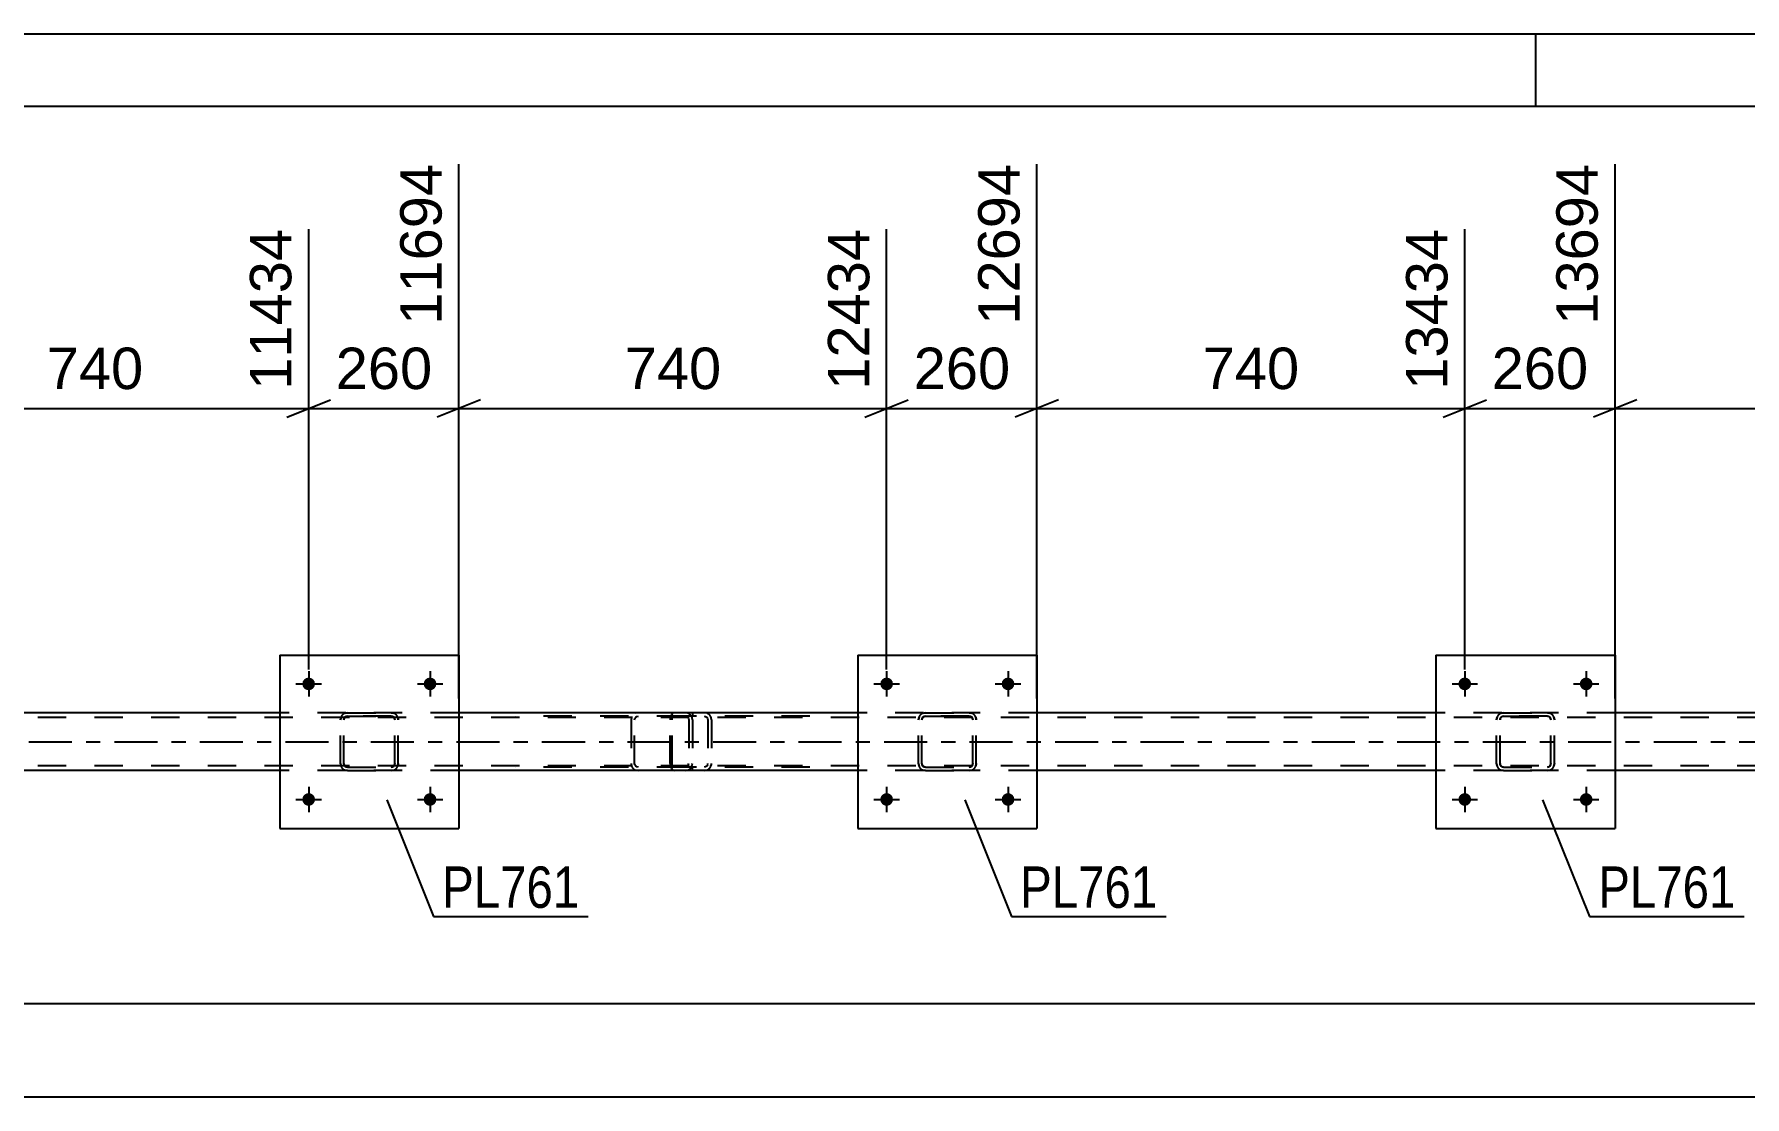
# Model space of a CAD drawing. Header units: millimetres. Extents: x 0 to 841, y 0 to 594.
# Drawn here: x 527.1 to 645.5, y 520.5 to 594 of the extents above; entities that cross this region are included whole.
import ezdxf

# ---------------------------------------------------------------- set-up
doc = ezdxf.new("R2010")
doc.units = ezdxf.units.MM
doc.linetypes.add('DXK_LINE_DOT2', pattern=[3.9198, 1.9599, -1.9599])
doc.linetypes.add('DXK_LINE_DOT3', pattern=[5.9187, 2.979, -0.9799, 0.9799, -0.9799])
doc.styles.add('Arial', font='ARIAL.TTF', dxfattribs={"height": 0.2})
doc.styles.add('Arial Narrow', font='ARIALN.TTF', dxfattribs={"height": 0.2})

# ---------------------------------------------------------------- blocks, each defined once
blk = doc.blocks.new('Unknown-317662454-1113')
at = {"color": 5, "linetype": 'Continuous'}
for p, q in [((841, 594), (0, 594)), ((631, 589), (631, 594)), ((836, 589), (5, 589))]:
    blk.add_line(p, q, dxfattribs=at)
blk = doc.blocks.new('Bolt-317662454-1844 - 1694')
at = {"linetype": 'Continuous'}
for points in [[(586.52, 549.03, -1), (585.64, 549.03, -1)], [(594.92, 549.03, -1), (594.04, 549.03, -1)]]:
    blk.add_hatch(color=1, dxfattribs=at).paths.add_polyline_path(points)
at = {"color": 1, "linetype": 'Continuous'}
for p, q in [((586.08, 549.91), (586.08, 548.15)), ((594.48, 549.91), (594.48, 548.15)), ((585.2, 549.03), (586.96, 549.03)), ((593.6, 549.03), (595.36, 549.03))]:
    blk.add_line(p, q, dxfattribs=at)
blk = doc.blocks.new('Part-317662454-1796 - 1694')
at = {"color": 7, "linetype": 'DXK_LINE_DOT2'}
for p, q in [((571.26, 547), (571.18, 546.89)), ((571.37, 547.03), (571.26, 547)), ((580.77, 547.03), (571.37, 547.03)), ((572.64, 547.03), (572.64, 546.79)), ((573.65, 547), (573.46, 547.03)), ((571.12, 546.74), (571.1, 546.55)), ((571.1, 543.51), (571.1, 546.55)), ((571.18, 546.89), (571.12, 546.74)), ((571.23, 546.55), (571.24, 546.64)), ((571.23, 543.51), (571.23, 546.55)), ((571.24, 546.64), (571.27, 546.72)), ((571.27, 546.72), (571.31, 546.77)), ((571.31, 546.77), (571.37, 546.79)), ((580.77, 546.79), (571.37, 546.79)), ((573.46, 546.79), (573.55, 546.77)), ((573.55, 546.77), (573.64, 546.72)), ((573.64, 546.72), (573.69, 546.64)), ((573.69, 546.64), (573.71, 546.55)), ((573.71, 546.55), (573.71, 543.51)), ((573.93, 546.71), (573.92, 546.74)), ((573.96, 546.55), (573.93, 546.71)), ((573.96, 546.55), (573.96, 543.51)), ((571.1, 543.51), (571.12, 543.33)), ((571.24, 543.42), (571.23, 543.51)), ((571.27, 543.34), (571.24, 543.42)), ((573.69, 543.42), (573.64, 543.34)), ((573.69, 543.42), (573.7, 543.45)), ((573.7, 543.45), (573.71, 543.51)), ((573.92, 543.33), (573.95, 543.45)), ((573.95, 543.45), (573.96, 543.51)), ((571.12, 543.33), (571.18, 543.17)), ((571.18, 543.17), (571.26, 543.07)), ((571.26, 543.07), (571.37, 543.03)), ((571.31, 543.29), (571.27, 543.34)), ((571.37, 543.27), (571.31, 543.29)), ((580.77, 543.27), (571.37, 543.27)), ((580.77, 543.03), (571.37, 543.03)), ((572.64, 543.03), (572.64, 543.27)), ((573.55, 543.29), (573.46, 543.27)), ((573.46, 543.03), (573.65, 543.07)), ((573.64, 543.34), (573.55, 543.29))]:
    blk.add_line(p, q, dxfattribs=at)
for centre, start, end in [((573.47, 546.54), 23.8494, 68.8059), ((573.47, 543.53), 291.1941, 336.1506)]:
    blk.add_arc(centre, 0.492, start, end, dxfattribs=at)
blk = doc.blocks.new('Bolt-317662454-1733 - 1694')
at = {"linetype": 'Continuous'}
for points in [[(546.52, 541.03, -1), (545.64, 541.03, -1)], [(554.92, 541.03, -1), (554.04, 541.03, -1)]]:
    blk.add_hatch(color=1, dxfattribs=at).paths.add_polyline_path(points)
at = {"color": 1, "linetype": 'Continuous'}
for p, q in [((545.2, 541.03), (546.96, 541.03)), ((546.08, 541.91), (546.08, 540.15)), ((553.6, 541.03), (555.36, 541.03)), ((554.48, 541.91), (554.48, 540.15))]:
    blk.add_line(p, q, dxfattribs=at)
blk = doc.blocks.new('Bolt-317662454-1734 - 1694')
at = {"linetype": 'Continuous'}
for points in [[(546.52, 549.03, -1), (545.64, 549.03, -1)], [(554.92, 549.03, -1), (554.04, 549.03, -1)]]:
    blk.add_hatch(color=1, dxfattribs=at).paths.add_polyline_path(points)
at = {"color": 1, "linetype": 'Continuous'}
for p, q in [((546.08, 549.91), (546.08, 548.15)), ((554.48, 549.91), (554.48, 548.15)), ((545.2, 549.03), (546.96, 549.03)), ((553.6, 549.03), (555.36, 549.03))]:
    blk.add_line(p, q, dxfattribs=at)
blk = doc.blocks.new('Bolt-317662454-1735 - 1694')
at = {"linetype": 'Continuous'}
for points in [[(586.52, 541.03, -1), (585.64, 541.03, -1)], [(594.92, 541.03, -1), (594.04, 541.03, -1)]]:
    blk.add_hatch(color=1, dxfattribs=at).paths.add_polyline_path(points)
at = {"color": 1, "linetype": 'Continuous'}
for p, q in [((585.2, 541.03), (586.96, 541.03)), ((586.08, 541.91), (586.08, 540.15)), ((593.6, 541.03), (595.36, 541.03)), ((594.48, 541.91), (594.48, 540.15))]:
    blk.add_line(p, q, dxfattribs=at)
blk = doc.blocks.new('Part-317662454-1760 - 1694')
at = {"color": 7, "linetype": 'DXK_LINE_DOT2'}
for p, q in [((628.58, 547), (628.77, 547.03)), ((628.77, 547.03), (628.58, 546.99)), ((628.77, 547.03), (631.81, 547.03)), ((628.77, 547.03), (628.77, 547.03)), ((628.77, 547.03), (631.81, 547.03)), ((631.81, 547.03), (631.81, 547.03)), ((631.81, 547.03), (631.99, 547)), ((631.99, 546.99), (631.81, 547.03)), ((628.29, 546.55), (628.32, 546.74)), ((628.32, 546.73), (628.29, 546.55)), ((628.29, 543.51), (628.29, 546.55)), ((628.53, 546.55), (628.54, 546.64)), ((628.54, 546.64), (628.53, 546.55)), ((628.53, 543.51), (628.53, 546.55)), ((628.54, 546.64), (628.6, 546.72)), ((628.6, 546.72), (628.54, 546.64)), ((628.6, 546.72), (628.67, 546.77)), ((628.67, 546.77), (628.6, 546.72)), ((628.67, 546.77), (628.77, 546.79)), ((628.77, 546.79), (628.67, 546.77)), ((628.77, 546.79), (631.81, 546.79)), ((628.77, 546.79), (628.77, 546.79)), ((631.81, 546.79), (628.77, 546.79)), ((631.81, 546.79), (631.81, 546.79)), ((631.81, 546.79), (631.9, 546.77)), ((631.9, 546.77), (631.81, 546.79)), ((631.9, 546.77), (631.97, 546.72)), ((631.97, 546.72), (631.9, 546.77)), ((631.97, 546.72), (632.03, 546.64)), ((632.03, 546.64), (631.97, 546.72)), ((632.03, 546.64), (632.05, 546.55)), ((632.05, 546.55), (632.03, 546.64)), ((632.05, 543.51), (632.05, 546.55)), ((632.25, 546.74), (632.29, 546.55)), ((632.29, 546.55), (632.25, 546.73)), ((632.29, 543.51), (632.29, 546.55)), ((628.32, 543.33), (628.29, 543.51)), ((628.29, 543.51), (628.32, 543.33)), ((628.54, 543.42), (628.53, 543.51)), ((628.53, 543.51), (628.54, 543.42)), ((628.6, 543.34), (628.54, 543.42)), ((628.54, 543.42), (628.6, 543.34)), ((632.03, 543.42), (631.97, 543.34)), ((631.97, 543.34), (632.03, 543.42)), ((632.05, 543.51), (632.03, 543.42)), ((632.03, 543.42), (632.05, 543.51)), ((632.29, 543.51), (632.25, 543.33)), ((632.25, 543.33), (632.29, 543.51)), ((628.77, 543.03), (628.58, 543.07)), ((628.58, 543.07), (628.77, 543.03)), ((628.67, 543.29), (628.6, 543.34)), ((628.6, 543.34), (628.67, 543.29)), ((628.77, 543.27), (628.67, 543.29)), ((628.67, 543.29), (628.77, 543.27)), ((628.77, 543.27), (631.81, 543.27)), ((628.77, 543.27), (628.77, 543.27)), ((628.77, 543.27), (631.81, 543.27)), ((628.77, 543.03), (631.81, 543.03)), ((628.77, 543.03), (628.77, 543.03)), ((628.77, 543.03), (631.81, 543.03)), ((631.9, 543.29), (631.81, 543.27)), ((631.81, 543.27), (631.9, 543.29)), ((631.81, 543.27), (631.81, 543.27)), ((631.99, 543.07), (631.81, 543.03)), ((631.81, 543.03), (631.99, 543.07)), ((631.81, 543.03), (631.81, 543.03)), ((631.97, 543.34), (631.9, 543.29)), ((631.9, 543.29), (631.97, 543.34))]:
    blk.add_line(p, q, dxfattribs=at)
at = {"color": 7, "linetype": 'DXK_LINE_DOT3'}
blk.add_line((630.29, 545.03), (630.29, 545.03), dxfattribs=at)
at = {"color": 7, "linetype": 'DXK_LINE_DOT2'}
for centre, start, end in [((628.77, 546.55), 112.5, 157.5), ((628.77, 546.55), 112.5, 157.5), ((631.81, 546.55), 22.5, 67.5), ((631.81, 546.55), 22.5, 67.5), ((628.77, 543.51), 202.5, 247.5), ((628.77, 543.51), 202.5, 247.5), ((631.81, 543.51), 292.5, 337.5), ((631.81, 543.51), 292.5, 337.5)]:
    blk.add_arc(centre, 0.48, start, end, dxfattribs=at)
blk = doc.blocks.new('Bolt-317662454-1781 - 1694')
at = {"linetype": 'Continuous'}
for points in [[(626.53, 541.03, -1), (625.65, 541.03, -1)], [(634.93, 541.03, -1), (634.05, 541.03, -1)]]:
    blk.add_hatch(color=1, dxfattribs=at).paths.add_polyline_path(points)
at = {"color": 1, "linetype": 'Continuous'}
for p, q in [((625.21, 541.03), (626.97, 541.03)), ((626.09, 541.91), (626.09, 540.15)), ((633.61, 541.03), (635.37, 541.03)), ((634.49, 541.91), (634.49, 540.15))]:
    blk.add_line(p, q, dxfattribs=at)
blk = doc.blocks.new('Bolt-317662454-1782 - 1694')
at = {"linetype": 'Continuous'}
for points in [[(626.53, 549.03, -1), (625.65, 549.03, -1)], [(634.93, 549.03, -1), (634.05, 549.03, -1)]]:
    blk.add_hatch(color=1, dxfattribs=at).paths.add_polyline_path(points)
at = {"color": 1, "linetype": 'Continuous'}
for p, q in [((626.09, 549.91), (626.09, 548.15)), ((634.49, 549.91), (634.49, 548.15)), ((625.21, 549.03), (626.97, 549.03)), ((633.61, 549.03), (635.37, 549.03))]:
    blk.add_line(p, q, dxfattribs=at)
blk = doc.blocks.new('Part-317662454-1823 - 1694')
at = {"color": 2, "linetype": 'Continuous'}
for p, q in [((544.08, 547.03), (516.49, 547.03)), ((584.08, 547.03), (556.48, 547.03)), ((624.09, 547.03), (596.48, 547.03)), ((664.08, 547.03), (636.49, 547.03)), ((544.08, 543.03), (516.49, 543.03)), ((584.08, 543.03), (556.48, 543.03)), ((624.09, 543.03), (596.48, 543.03)), ((664.08, 543.03), (636.49, 543.03))]:
    blk.add_line(p, q, dxfattribs=at)
at = {"color": 7, "linetype": 'DXK_LINE_DOT2'}
for p, q in [((556.48, 547.03), (544.08, 547.03)), ((596.48, 547.03), (584.08, 547.03)), ((636.49, 547.03), (624.09, 547.03)), ((764.49, 546.71), (88.73, 546.71)), ((764.49, 543.35), (88.73, 543.35)), ((556.48, 543.03), (544.08, 543.03)), ((596.48, 543.03), (584.08, 543.03)), ((636.49, 543.03), (624.09, 543.03))]:
    blk.add_line(p, q, dxfattribs=at)
at = {"color": 7, "linetype": 'DXK_LINE_DOT3'}
blk.add_line((88.73, 545.03), (764.49, 545.03), dxfattribs=at)
blk = doc.blocks.new('Part-317662454-1831 - 1694')
at = {"color": 2, "linetype": 'Continuous'}
for p, q in [((584.08, 551.03), (584.08, 539.03)), ((584.08, 551.03), (596.48, 551.03)), ((596.48, 551.03), (596.48, 539.03)), ((584.08, 539.03), (596.48, 539.03))]:
    blk.add_line(p, q, dxfattribs=at)
blk = doc.blocks.new('Part-317662454-1832 - 1694')
at = {"color": 7, "linetype": 'DXK_LINE_DOT2'}
for p, q in [((588.58, 547), (588.76, 547.03)), ((588.76, 547.03), (588.58, 546.99)), ((588.76, 547.03), (591.8, 547.03)), ((588.76, 547.03), (588.76, 547.03)), ((588.76, 547.03), (591.8, 547.03)), ((591.8, 547.03), (591.8, 547.03)), ((591.8, 547.03), (591.99, 547)), ((591.99, 546.99), (591.8, 547.03)), ((588.28, 546.55), (588.32, 546.74)), ((588.32, 546.73), (588.28, 546.55)), ((588.28, 543.51), (588.28, 546.55)), ((588.52, 546.55), (588.54, 546.64)), ((588.54, 546.64), (588.52, 546.55)), ((588.52, 543.51), (588.52, 546.55)), ((588.54, 546.64), (588.59, 546.72)), ((588.59, 546.72), (588.54, 546.64)), ((588.59, 546.72), (588.67, 546.77)), ((588.67, 546.77), (588.59, 546.72)), ((588.67, 546.77), (588.76, 546.79)), ((588.76, 546.79), (588.67, 546.77)), ((588.76, 546.79), (591.8, 546.79)), ((588.76, 546.79), (588.76, 546.79)), ((591.8, 546.79), (588.76, 546.79)), ((591.8, 546.79), (591.8, 546.79)), ((591.8, 546.79), (591.89, 546.77)), ((591.89, 546.77), (591.8, 546.79)), ((591.89, 546.77), (591.97, 546.72)), ((591.97, 546.72), (591.89, 546.77)), ((591.97, 546.72), (592.02, 546.64)), ((592.02, 546.64), (591.97, 546.72)), ((592.02, 546.64), (592.04, 546.55)), ((592.04, 546.55), (592.02, 546.64)), ((592.04, 543.51), (592.04, 546.55)), ((592.25, 546.74), (592.28, 546.55)), ((592.28, 546.55), (592.25, 546.73)), ((592.28, 543.51), (592.28, 546.55)), ((588.32, 543.33), (588.28, 543.51)), ((588.28, 543.51), (588.32, 543.33)), ((588.54, 543.42), (588.52, 543.51)), ((588.52, 543.51), (588.54, 543.42)), ((588.59, 543.34), (588.54, 543.42)), ((588.54, 543.42), (588.59, 543.34)), ((592.02, 543.42), (591.97, 543.34)), ((591.97, 543.34), (592.02, 543.42)), ((592.04, 543.51), (592.02, 543.42)), ((592.02, 543.42), (592.04, 543.51)), ((592.28, 543.51), (592.25, 543.33)), ((592.25, 543.33), (592.28, 543.51)), ((588.76, 543.03), (588.58, 543.07)), ((588.58, 543.07), (588.76, 543.03)), ((588.67, 543.29), (588.59, 543.34)), ((588.59, 543.34), (588.67, 543.29)), ((588.76, 543.27), (588.67, 543.29)), ((588.67, 543.29), (588.76, 543.27)), ((588.76, 543.27), (591.8, 543.27)), ((588.76, 543.27), (588.76, 543.27)), ((588.76, 543.27), (591.8, 543.27)), ((588.76, 543.03), (591.8, 543.03)), ((588.76, 543.03), (588.76, 543.03)), ((588.76, 543.03), (591.8, 543.03)), ((591.89, 543.29), (591.8, 543.27)), ((591.8, 543.27), (591.89, 543.29)), ((591.8, 543.27), (591.8, 543.27)), ((591.99, 543.07), (591.8, 543.03)), ((591.8, 543.03), (591.99, 543.07)), ((591.8, 543.03), (591.8, 543.03)), ((591.97, 543.34), (591.89, 543.29)), ((591.89, 543.29), (591.97, 543.34))]:
    blk.add_line(p, q, dxfattribs=at)
at = {"color": 7, "linetype": 'DXK_LINE_DOT3'}
blk.add_line((590.28, 545.03), (590.28, 545.03), dxfattribs=at)
at = {"color": 7, "linetype": 'DXK_LINE_DOT2'}
for centre, start, end in [((588.76, 546.55), 112.5, 157.5), ((588.76, 546.55), 112.5, 157.5), ((591.8, 546.55), 22.5, 67.5), ((591.8, 546.55), 22.5, 67.5), ((588.76, 543.51), 202.5, 247.5), ((588.76, 543.51), 202.5, 247.5), ((591.8, 543.51), 292.5, 337.5), ((591.8, 543.51), 292.5, 337.5)]:
    blk.add_arc(centre, 0.48, start, end, dxfattribs=at)
blk = doc.blocks.new('Part-317662454-1837 - 1694')
at = {"color": 2, "linetype": 'Continuous'}
for p, q in [((544.08, 551.03), (544.08, 539.03)), ((544.08, 551.03), (556.48, 551.03)), ((556.48, 551.03), (556.48, 539.03)), ((544.08, 539.03), (556.48, 539.03))]:
    blk.add_line(p, q, dxfattribs=at)
blk = doc.blocks.new('Part-317662454-1838 - 1694')
at = {"color": 7, "linetype": 'DXK_LINE_DOT2'}
for p, q in [((548.58, 547), (548.76, 547.03)), ((548.76, 547.03), (548.58, 546.99)), ((548.76, 547.03), (551.8, 547.03)), ((548.76, 547.03), (548.76, 547.03)), ((548.76, 547.03), (551.8, 547.03)), ((551.8, 547.03), (551.8, 547.03)), ((551.8, 547.03), (551.99, 547)), ((551.99, 546.99), (551.8, 547.03)), ((548.28, 546.55), (548.32, 546.74)), ((548.32, 546.73), (548.28, 546.55)), ((548.28, 543.51), (548.28, 546.55)), ((548.52, 546.55), (548.54, 546.64)), ((548.54, 546.64), (548.52, 546.55)), ((548.52, 543.51), (548.52, 546.55)), ((548.54, 546.64), (548.59, 546.72)), ((548.59, 546.72), (548.54, 546.64)), ((548.59, 546.72), (548.67, 546.77)), ((548.67, 546.77), (548.59, 546.72)), ((548.67, 546.77), (548.76, 546.79)), ((548.76, 546.79), (548.67, 546.77)), ((548.76, 546.79), (551.8, 546.79)), ((548.76, 546.79), (548.76, 546.79)), ((551.8, 546.79), (548.76, 546.79)), ((551.8, 546.79), (551.8, 546.79)), ((551.8, 546.79), (551.89, 546.77)), ((551.89, 546.77), (551.8, 546.79)), ((551.89, 546.77), (551.97, 546.72)), ((551.97, 546.72), (551.89, 546.77)), ((551.97, 546.72), (552.02, 546.64)), ((552.02, 546.64), (551.97, 546.72)), ((552.02, 546.64), (552.04, 546.55)), ((552.04, 546.55), (552.02, 546.64)), ((552.04, 543.51), (552.04, 546.55)), ((552.25, 546.74), (552.28, 546.55)), ((552.28, 546.55), (552.25, 546.73)), ((552.28, 543.51), (552.28, 546.55)), ((548.32, 543.33), (548.28, 543.51)), ((548.28, 543.51), (548.32, 543.33)), ((548.54, 543.42), (548.52, 543.51)), ((548.52, 543.51), (548.54, 543.42)), ((548.59, 543.34), (548.54, 543.42)), ((548.54, 543.42), (548.59, 543.34)), ((552.02, 543.42), (551.97, 543.34)), ((551.97, 543.34), (552.02, 543.42)), ((552.04, 543.51), (552.02, 543.42)), ((552.02, 543.42), (552.04, 543.51)), ((552.28, 543.51), (552.25, 543.33)), ((552.25, 543.33), (552.28, 543.51)), ((548.76, 543.03), (548.58, 543.07)), ((548.58, 543.07), (548.76, 543.03)), ((548.67, 543.29), (548.59, 543.34)), ((548.59, 543.34), (548.67, 543.29)), ((548.76, 543.27), (548.67, 543.29)), ((548.67, 543.29), (548.76, 543.27)), ((548.76, 543.27), (551.8, 543.27)), ((548.76, 543.27), (548.76, 543.27)), ((548.76, 543.27), (551.8, 543.27)), ((548.76, 543.03), (551.8, 543.03)), ((548.76, 543.03), (548.76, 543.03)), ((548.76, 543.03), (551.8, 543.03)), ((551.89, 543.29), (551.8, 543.27)), ((551.8, 543.27), (551.89, 543.29)), ((551.8, 543.27), (551.8, 543.27)), ((551.99, 543.07), (551.8, 543.03)), ((551.8, 543.03), (551.99, 543.07)), ((551.8, 543.03), (551.8, 543.03)), ((551.97, 543.34), (551.89, 543.29)), ((551.89, 543.29), (551.97, 543.34))]:
    blk.add_line(p, q, dxfattribs=at)
at = {"color": 7, "linetype": 'DXK_LINE_DOT3'}
blk.add_line((550.28, 545.03), (550.28, 545.03), dxfattribs=at)
at = {"color": 7, "linetype": 'DXK_LINE_DOT2'}
for centre, start, end in [((548.76, 546.55), 112.5, 157.5), ((548.76, 546.55), 112.5, 157.5), ((551.8, 546.55), 22.5, 67.5), ((551.8, 546.55), 22.5, 67.5), ((548.76, 543.51), 202.5, 247.5), ((548.76, 543.51), 202.5, 247.5), ((551.8, 543.51), 292.5, 337.5), ((551.8, 543.51), 292.5, 337.5)]:
    blk.add_arc(centre, 0.48, start, end, dxfattribs=at)
blk = doc.blocks.new('Part-317662454-1885 - 1694')
at = {"color": 2, "linetype": 'Continuous'}
for p, q in [((624.09, 551.03), (624.09, 539.03)), ((624.09, 551.03), (636.49, 551.03)), ((636.49, 551.03), (636.49, 539.03)), ((624.09, 539.03), (636.49, 539.03))]:
    blk.add_line(p, q, dxfattribs=at)
blk = doc.blocks.new('Part-317662454-1941 - 1694')
at = {"color": 7, "linetype": 'DXK_LINE_DOT2'}
for p, q in [((572.13, 547.03), (560.36, 547.03)), ((568.9, 547.03), (568.7, 547)), ((572.33, 547), (572.13, 547.03)), ((572.13, 546.79), (560.36, 546.79)), ((568.42, 546.71), (568.39, 546.55)), ((568.39, 546.55), (568.39, 543.51)), ((568.42, 546.74), (568.42, 546.71)), ((568.64, 546.55), (568.66, 546.64)), ((568.64, 543.51), (568.64, 546.55)), ((568.66, 546.64), (568.72, 546.72)), ((568.72, 546.72), (568.8, 546.77)), ((568.8, 546.77), (568.9, 546.79)), ((572.13, 546.79), (572.23, 546.77)), ((572.23, 546.77), (572.31, 546.72)), ((572.31, 546.72), (572.37, 546.64)), ((572.37, 546.64), (572.39, 546.55)), ((572.39, 546.55), (572.39, 543.51)), ((572.61, 546.71), (572.6, 546.74)), ((572.64, 546.55), (572.61, 546.71)), ((572.64, 546.55), (572.64, 543.51)), ((568.39, 543.51), (568.4, 543.45)), ((568.4, 543.45), (568.42, 543.33)), ((568.66, 543.45), (568.64, 543.51)), ((568.66, 543.42), (568.66, 543.45)), ((568.72, 543.34), (568.66, 543.42)), ((572.37, 543.42), (572.31, 543.34)), ((572.37, 543.45), (572.39, 543.51)), ((572.37, 543.42), (572.37, 543.45)), ((572.6, 543.33), (572.63, 543.45)), ((572.63, 543.45), (572.64, 543.51)), ((572.13, 543.27), (560.36, 543.27)), ((572.13, 543.03), (560.36, 543.03)), ((568.7, 543.07), (568.9, 543.03)), ((568.8, 543.29), (568.72, 543.34)), ((568.9, 543.27), (568.8, 543.29)), ((572.23, 543.29), (572.13, 543.27)), ((572.13, 543.03), (572.33, 543.07)), ((572.31, 543.34), (572.23, 543.29))]:
    blk.add_line(p, q, dxfattribs=at)
for centre, start, end in [((572.15, 546.53), 24.32, 69.2417), ((568.88, 543.53), 204.32, 249.2417), ((572.15, 543.53), 290.7583, 335.68)]:
    blk.add_arc(centre, 0.496, start, end, dxfattribs=at)
blk = doc.blocks.new('StraightDimension-317662454-2032 - 1694')
at = {"color": 7, "linetype": 'Continuous'}
blk.add_line((88.09, 520.45), (798.98, 520.45), dxfattribs=at)
blk = doc.blocks.new('StraightDimension-317662454-12606 - 1694')
at = {"color": 7, "linetype": 'Continuous'}
for p, q in [((636.49, 548.03), (636.49, 585)), ((666.08, 550.03), (666.08, 580.5)), ((637.99, 568.69), (634.99, 567.49)), ((664.58, 567.49), (667.58, 568.69)), ((636.49, 568.09), (666.08, 568.09))]:
    blk.add_line(p, q, dxfattribs=at)
at = {"color": 0}
blk.add_wipeout([(655.22, 568.84), (655.22, 573.04), (647.35, 573.04), (647.35, 568.84)], dxfattribs=at)
at = {"color": 3, "style": 'Arial'}
blk.add_text('740', height=2.865, dxfattribs=at).set_placement((647.95, 569.44))
at = {"color": 0, "linetype": 'Continuous'}
blk.add_wipeout([(665.48, 581.1), (661.28, 581.1), (661.28, 568.79), (665.48, 568.79)], dxfattribs=at)
at = {"color": 3, "linetype": 'Continuous', "style": 'Arial'}
blk.add_text('14434', height=2.865, rotation=90.0002, dxfattribs=at).set_placement((664.88, 569.39))
blk = doc.blocks.new('StraightDimension-317662454-12607 - 1694')
at = {"color": 7, "linetype": 'Continuous'}
for p, q in [((636.49, 548.03), (636.49, 585)), ((626.09, 550.03), (626.09, 580.5)), ((624.59, 567.49), (627.59, 568.69)), ((637.99, 568.69), (634.99, 567.49)), ((626.09, 568.09), (636.49, 568.09))]:
    blk.add_line(p, q, dxfattribs=at)
at = {"color": 0}
blk.add_wipeout([(635.22, 568.84), (635.22, 573.04), (627.35, 573.04), (627.35, 568.84)], dxfattribs=at)
at = {"color": 3, "style": 'Arial'}
blk.add_text('260', height=2.865, dxfattribs=at).set_placement((627.95, 569.44))
at = {"color": 0, "linetype": 'Continuous'}
blk.add_wipeout([(635.89, 585.6), (631.69, 585.6), (631.69, 573.29), (635.89, 573.29)], dxfattribs=at)
at = {"color": 3, "linetype": 'Continuous', "style": 'Arial'}
blk.add_text('13694', height=2.865, rotation=90.0002, dxfattribs=at).set_placement((635.29, 573.89))
blk = doc.blocks.new('StraightDimension-317662454-12608 - 1694')
at = {"color": 7, "linetype": 'Continuous'}
for p, q in [((596.48, 548.03), (596.48, 585)), ((626.09, 550.03), (626.09, 580.5)), ((597.98, 568.69), (594.98, 567.49)), ((624.59, 567.49), (627.59, 568.69)), ((596.48, 568.09), (626.09, 568.09))]:
    blk.add_line(p, q, dxfattribs=at)
at = {"color": 0}
blk.add_wipeout([(615.22, 568.84), (615.22, 573.04), (607.35, 573.04), (607.35, 568.84)], dxfattribs=at)
at = {"color": 3, "style": 'Arial'}
blk.add_text('740', height=2.865, dxfattribs=at).set_placement((607.95, 569.44))
at = {"color": 0, "linetype": 'Continuous'}
blk.add_wipeout([(625.49, 581.1), (621.29, 581.1), (621.29, 568.79), (625.49, 568.79)], dxfattribs=at)
at = {"color": 3, "linetype": 'Continuous', "style": 'Arial'}
blk.add_text('13434', height=2.865, rotation=90.0002, dxfattribs=at).set_placement((624.89, 569.39))
blk = doc.blocks.new('StraightDimension-317662454-12609 - 1694')
at = {"color": 7, "linetype": 'Continuous'}
for p, q in [((596.48, 548.03), (596.48, 585)), ((586.08, 550.03), (586.08, 580.5)), ((584.58, 567.49), (587.58, 568.69)), ((597.98, 568.69), (594.98, 567.49)), ((586.08, 568.09), (596.48, 568.09))]:
    blk.add_line(p, q, dxfattribs=at)
at = {"color": 0}
blk.add_wipeout([(595.22, 568.84), (595.22, 573.04), (587.35, 573.04), (587.35, 568.84)], dxfattribs=at)
at = {"color": 3, "style": 'Arial'}
blk.add_text('260', height=2.865, dxfattribs=at).set_placement((587.95, 569.44))
at = {"color": 0, "linetype": 'Continuous'}
blk.add_wipeout([(595.88, 585.6), (591.68, 585.6), (591.68, 573.29), (595.88, 573.29)], dxfattribs=at)
at = {"color": 3, "linetype": 'Continuous', "style": 'Arial'}
blk.add_text('12694', height=2.865, rotation=90.0002, dxfattribs=at).set_placement((595.28, 573.89))
blk = doc.blocks.new('StraightDimension-317662454-12610 - 1694')
at = {"color": 7, "linetype": 'Continuous'}
for p, q in [((556.48, 548.03), (556.48, 585)), ((586.08, 550.03), (586.08, 580.5)), ((557.98, 568.69), (554.98, 567.49)), ((584.58, 567.49), (587.58, 568.69)), ((556.48, 568.09), (586.08, 568.09))]:
    blk.add_line(p, q, dxfattribs=at)
at = {"color": 0}
blk.add_wipeout([(575.22, 568.84), (575.22, 573.04), (567.35, 573.04), (567.35, 568.84)], dxfattribs=at)
at = {"color": 3, "style": 'Arial'}
blk.add_text('740', height=2.865, dxfattribs=at).set_placement((567.95, 569.44))
at = {"color": 0, "linetype": 'Continuous'}
blk.add_wipeout([(585.48, 581.1), (581.28, 581.1), (581.28, 568.79), (585.48, 568.79)], dxfattribs=at)
at = {"color": 3, "linetype": 'Continuous', "style": 'Arial'}
blk.add_text('12434', height=2.865, rotation=90.0002, dxfattribs=at).set_placement((584.88, 569.39))
blk = doc.blocks.new('StraightDimension-317662454-12611 - 1694')
at = {"color": 7, "linetype": 'Continuous'}
for p, q in [((556.48, 548.03), (556.48, 585)), ((546.08, 550.03), (546.08, 580.5)), ((544.58, 567.49), (547.58, 568.69)), ((557.98, 568.69), (554.98, 567.49)), ((546.08, 568.09), (556.48, 568.09))]:
    blk.add_line(p, q, dxfattribs=at)
at = {"color": 0}
blk.add_wipeout([(555.22, 568.84), (555.22, 573.04), (547.35, 573.04), (547.35, 568.84)], dxfattribs=at)
at = {"color": 3, "style": 'Arial'}
blk.add_text('260', height=2.865, dxfattribs=at).set_placement((547.95, 569.44))
at = {"color": 0, "linetype": 'Continuous'}
blk.add_wipeout([(555.88, 585.6), (551.68, 585.6), (551.68, 573.29), (555.88, 573.29)], dxfattribs=at)
at = {"color": 3, "linetype": 'Continuous', "style": 'Arial'}
blk.add_text('11694', height=2.865, rotation=90.0002, dxfattribs=at).set_placement((555.28, 573.89))
blk = doc.blocks.new('StraightDimension-317662454-12612 - 1694')
at = {"color": 7, "linetype": 'Continuous'}
for p, q in [((516.49, 548.03), (516.49, 585)), ((546.08, 550.03), (546.08, 580.5)), ((517.99, 568.69), (514.99, 567.49)), ((544.58, 567.49), (547.58, 568.69)), ((516.49, 568.09), (546.08, 568.09))]:
    blk.add_line(p, q, dxfattribs=at)
at = {"color": 0}
blk.add_wipeout([(535.22, 568.84), (535.22, 573.04), (527.35, 573.04), (527.35, 568.84)], dxfattribs=at)
at = {"color": 3, "style": 'Arial'}
blk.add_text('740', height=2.865, dxfattribs=at).set_placement((527.95, 569.44))
at = {"color": 0, "linetype": 'Continuous'}
blk.add_wipeout([(545.48, 581.1), (541.28, 581.1), (541.28, 568.79), (545.48, 568.79)], dxfattribs=at)
at = {"color": 3, "linetype": 'Continuous', "style": 'Arial'}
blk.add_text('11434', height=2.865, rotation=90.0002, dxfattribs=at).set_placement((544.88, 569.39))
blk = doc.blocks.new('StraightDimension-317662454-17061 - 1694')
at = {"color": 7, "linetype": 'Continuous'}
blk.add_line((88.73, 526.91), (798.34, 526.91), dxfattribs=at)
blk = doc.blocks.new('Mark-317662454-1827 - 1694')
at = {"color": 30, "linetype": 'Continuous'}
for p, q in [((591.48, 541), (594.72, 532.93)), ((594.72, 532.93), (605.43, 532.93))]:
    blk.add_line(p, q, dxfattribs=at)
at = {"color": 0}
blk.add_wipeout([(604.83, 533.53), (604.83, 536.53), (595.32, 536.53), (595.32, 533.53)], dxfattribs=at)
blk.add_wipeout([(604.83, 533.53), (604.83, 536.53), (595.32, 536.53), (595.32, 533.53)], dxfattribs=at)
at = {"color": 3, "style": 'Arial Narrow'}
blk.add_text('PL761', height=2.863, dxfattribs=at).set_placement((595.32, 533.53))
blk = doc.blocks.new('Mark-317662454-1833 - 1694')
at = {"color": 30, "linetype": 'Continuous'}
for p, q in [((551.48, 541), (554.72, 532.93)), ((554.72, 532.93), (565.43, 532.93))]:
    blk.add_line(p, q, dxfattribs=at)
at = {"color": 0}
blk.add_wipeout([(564.83, 533.53), (564.83, 536.53), (555.32, 536.53), (555.32, 533.53)], dxfattribs=at)
blk.add_wipeout([(564.83, 533.53), (564.83, 536.53), (555.32, 536.53), (555.32, 533.53)], dxfattribs=at)
at = {"color": 3, "style": 'Arial Narrow'}
blk.add_text('PL761', height=2.863, dxfattribs=at).set_placement((555.32, 533.53))
blk = doc.blocks.new('Mark-317662454-1881 - 1694')
at = {"color": 30, "linetype": 'Continuous'}
for p, q in [((631.48, 541), (634.73, 532.93)), ((634.73, 532.93), (645.43, 532.93))]:
    blk.add_line(p, q, dxfattribs=at)
at = {"color": 0}
blk.add_wipeout([(644.83, 533.53), (644.83, 536.53), (635.33, 536.53), (635.33, 533.53)], dxfattribs=at)
blk.add_wipeout([(644.83, 533.53), (644.83, 536.53), (635.33, 536.53), (635.33, 533.53)], dxfattribs=at)
at = {"color": 3, "style": 'Arial Narrow'}
blk.add_text('PL761', height=2.863, dxfattribs=at).set_placement((635.33, 533.53))

msp = doc.modelspace()

# ---------------------------------------------------------------- block references
for name in ['Unknown-317662454-1113', 'Part-317662454-1837 - 1694', 'Part-317662454-1831 - 1694', 'Part-317662454-1885 - 1694', 'Bolt-317662454-1734 - 1694', 'Bolt-317662454-1844 - 1694', 'Bolt-317662454-1782 - 1694', 'Part-317662454-1823 - 1694', 'Part-317662454-1838 - 1694', 'Part-317662454-1941 - 1694', 'Part-317662454-1796 - 1694', 'Part-317662454-1832 - 1694', 'Part-317662454-1760 - 1694', 'Bolt-317662454-1733 - 1694', 'Bolt-317662454-1735 - 1694', 'Bolt-317662454-1781 - 1694']:
    msp.add_blockref(name, (0, 0))

# ---------------------------------------------------------------- next in the draw order: block references
for name in ['StraightDimension-317662454-12606 - 1694', 'StraightDimension-317662454-2032 - 1694']:
    msp.add_blockref(name, (0, 0))

# ---------------------------------------------------------------- next in the draw order: block references
for name in ['StraightDimension-317662454-12607 - 1694', 'StraightDimension-317662454-17061 - 1694']:
    msp.add_blockref(name, (0, 0))

# ---------------------------------------------------------------- next in the draw order: block references
for name in ['StraightDimension-317662454-12608 - 1694', 'Mark-317662454-1833 - 1694', 'Mark-317662454-1827 - 1694', 'Mark-317662454-1881 - 1694']:
    msp.add_blockref(name, (0, 0))

# ---------------------------------------------------------------- next in the draw order: block references
msp.add_blockref('StraightDimension-317662454-12609 - 1694', (0, 0))

# ---------------------------------------------------------------- next in the draw order: block references
msp.add_blockref('StraightDimension-317662454-12610 - 1694', (0, 0))

# ---------------------------------------------------------------- next in the draw order: block references
msp.add_blockref('StraightDimension-317662454-12611 - 1694', (0, 0))

# ---------------------------------------------------------------- next in the draw order: block references
msp.add_blockref('StraightDimension-317662454-12612 - 1694', (0, 0))

doc.saveas('drawing.dxf')
